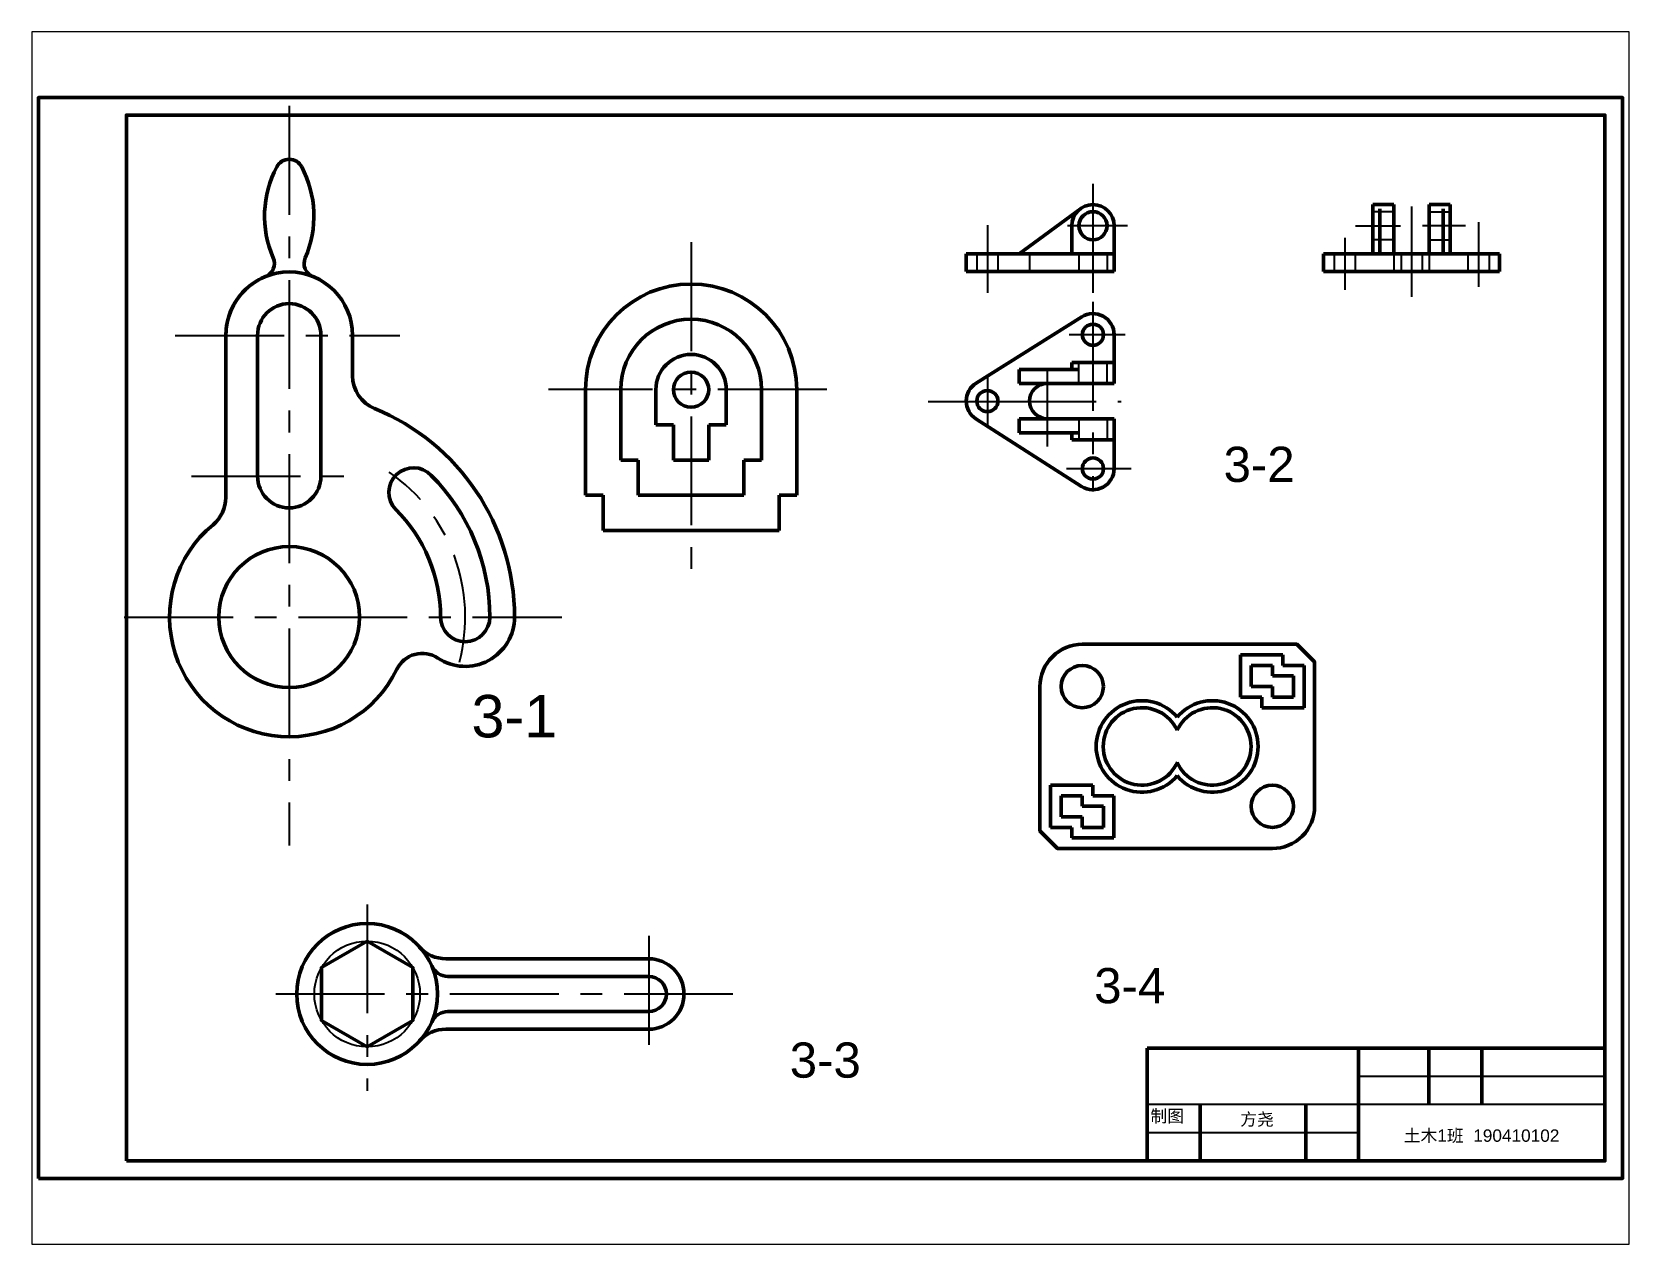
# Paper-space layout '布局1' of a CAD drawing. Header units: millimetres. Extents: x 26 to 231, y 20 to 176.
# The model-space entities are those that its viewports show. They can reach past a viewport. Long polylines and large blocks are cut down to what shows.
import ezdxf

# ---------------------------------------------------------------- set-up
doc = ezdxf.new("R2010")
doc.units = ezdxf.units.MM
doc.linetypes.add('CENTERX2', pattern=[101.6, 63.5, -12.7, 12.7, -12.7])
doc.linetypes.add('DASHEDX2', pattern=[38.1, 25.4, -12.7])
for name, color, linetype, lineweight in [('点画线', 7, 'CENTERX2', 25), ('粗实线', 7, 'Continuous', 50), ('细实线', 7, 'Continuous', 25), ('细虚线', 7, 'DASHEDX2', 25)]:
    doc.layers.add(name, color=color, linetype=linetype, lineweight=lineweight)
doc.styles.get("Standard").update_dxf_attribs({"font": 'arial.ttf'})

msp = doc.modelspace()

# ---------------------------------------------------------------- linework, layer by layer
at = {"layer": '点画线', "ltscale": 0.1}
for p, q in [((96.24, 349.64), (96.24, 139.55)), ((324.56, 327.46), (324.56, 296.57)), ((415.06, 321), (415.06, 295.39)), ((294.56, 315.73), (294.56, 296.57)), ((334.4, 315.57), (317.36, 315.57)), ((399.14, 315.57), (411.94, 315.57)), ((430.34, 315.57), (418.18, 315.57)), ((434.06, 316.59), (434.06, 298.19)), ((210.4, 310.9), (210.4, 214.48)), ((396.06, 312.16), (396.06, 297.39)), ((324.56, 293.97), (324.56, 240.06)), ((63.88, 284.45), (127.68, 284.45)), ((333.71, 284.62), (317.81, 284.62)), ((294.56, 272.86), (294.56, 258.66)), ((311.56, 274.78), (311.56, 252.89)), ((248.95, 269.03), (169.87, 269.03)), ((277.76, 265.62), (294.56, 265.62)), ((294.56, 265.62), (332.58, 265.62)), ((317.02, 246.62), (335.41, 246.62)), ((68.5, 244.45), (116.58, 244.45)), ((49.37, 204.45), (173.64, 204.45)), ((118.38, 122.85), (118.38, 69.89)), ((198.38, 113.91), (198.38, 82.58)), ((92.4, 97.4), (224.27, 97.4))]:
    msp.add_line(p, q, dxfattribs=at)
msp.add_arc((96.24, 204.45), 50, 345.158, 55.3591, dxfattribs=at)
at = {"layer": '粗实线', "ltscale": 0.1}
for p, q in [((303.56, 307.57), (321, 320.4)), ((410.06, 321.57), (404.06, 321.57)), ((404.06, 321.57), (404.06, 307.57)), ((406.06, 307.57), (406.06, 320.41)), ((410.06, 307.57), (410.06, 321.57)), ((410.06, 315.57), (410.06, 319.57)), ((420.06, 307.57), (420.06, 321.57)), ((420.06, 321.57), (426.06, 321.57)), ((420.06, 315.57), (420.06, 319.57)), ((424.06, 307.57), (424.06, 320.41)), ((426.06, 321.57), (426.06, 307.57)), ((318.56, 307.57), (318.56, 315.57)), ((330.56, 302.57), (330.56, 315.57)), ((410.06, 307.57), (410.06, 315.57)), ((420.06, 307.57), (420.06, 315.57)), ((288.56, 302.57), (288.56, 307.57)), ((288.56, 307.57), (330.56, 307.57)), ((330.56, 307.57), (318.56, 307.57)), ((330.56, 307.57), (330.56, 302.57)), ((390.06, 302.57), (390.06, 307.57)), ((390.06, 307.57), (440.06, 307.57)), ((396.06, 307.57), (399.06, 307.57)), ((410.06, 307.57), (406.06, 307.57)), ((415.06, 307.57), (410.06, 307.57)), ((415.06, 307.57), (412.06, 307.57)), ((420.06, 307.57), (424.06, 307.57)), ((434.06, 307.57), (431.06, 307.57)), ((440.06, 307.57), (440.06, 302.57)), ((440.06, 302.57), (440.06, 307.57)), ((294.56, 302.57), (288.56, 302.57)), ((294.56, 302.57), (324.56, 302.57)), ((330.56, 302.57), (294.56, 302.57)), ((324.56, 302.57), (330.56, 302.57)), ((396.06, 302.57), (390.06, 302.57)), ((415.06, 302.57), (396.06, 302.57)), ((415.06, 302.57), (434.06, 302.57)), ((434.06, 302.57), (440.06, 302.57)), ((291.37, 270.86), (321.37, 289.7)), ((78.24, 284.45), (78.24, 238.39)), ((87.24, 284.45), (87.24, 244.45)), ((105.24, 284.45), (105.24, 244.45)), ((114.24, 284.45), (114.24, 272.95)), ((330.56, 270.78), (330.56, 284.62)), ((318.56, 274.78), (318.56, 276.78)), ((318.56, 276.78), (330.56, 276.78)), ((303.56, 270.78), (303.56, 274.78)), ((303.56, 274.78), (311.56, 274.78)), ((311.56, 274.78), (320.56, 274.78)), ((180.4, 269.03), (180.4, 239.03)), ((190.4, 269.03), (190.4, 249.03)), ((200.4, 269.03), (200.4, 259.03)), ((220.4, 259.03), (220.4, 269.03)), ((230.4, 249.03), (230.4, 269.03)), ((240.4, 239.03), (240.4, 269.03)), ((311.56, 270.78), (303.56, 270.78)), ((311.56, 270.78), (330.56, 270.78)), ((200.4, 259.03), (205.4, 259.03)), ((205.4, 259.03), (205.4, 249.03)), ((215.4, 249.03), (215.4, 259.03)), ((215.4, 259.03), (220.4, 259.03)), ((291.33, 260.72), (321.33, 241.56)), ((291.33, 260.72), (321.33, 241.56)), ((311.56, 260.78), (303.56, 260.78)), ((303.56, 260.78), (303.56, 256.78)), ((311.56, 260.78), (330.56, 260.78)), ((330.56, 260.78), (330.56, 246.62)), ((303.56, 256.78), (311.56, 256.78)), ((311.56, 256.78), (320.56, 256.78)), ((320.56, 256.78), (318.56, 256.78)), ((318.56, 256.78), (318.56, 254.78)), ((318.56, 254.78), (330.56, 254.78)), ((190.4, 249.03), (195.4, 249.03)), ((195.4, 249.03), (195.4, 239.03)), ((205.4, 249.03), (215.4, 249.03)), ((225.4, 239.03), (225.4, 249.03)), ((225.4, 249.03), (230.4, 249.03)), ((180.4, 239.03), (185.4, 239.03)), ((185.4, 239.03), (185.4, 229.03)), ((195.4, 239.03), (225.4, 239.03)), ((235.4, 229.03), (235.4, 239.03)), ((235.4, 239.03), (240.4, 239.03)), ((185.4, 229.03), (235.4, 229.03)), ((366.51, 193.71), (378.51, 193.71)), ((366.51, 181.71), (366.51, 193.71)), ((366.51, 193.71), (366.51, 190.71)), ((366.51, 193.71), (378.51, 193.71)), ((366.51, 193.71), (366.51, 190.71)), ((369.51, 190.71), (375.51, 190.71)), ((369.51, 184.71), (369.51, 190.71)), ((375.51, 190.71), (375.51, 187.71)), ((378.51, 193.71), (378.51, 190.71)), ((378.51, 190.71), (378.51, 193.71)), ((378.51, 193.71), (378.51, 190.71)), ((378.51, 193.71), (378.51, 190.71)), ((378.51, 190.71), (384.51, 190.71)), ((378.51, 190.71), (384.51, 190.71)), ((384.51, 190.71), (384.51, 178.71)), ((384.51, 190.71), (384.51, 178.71)), ((375.51, 187.71), (381.51, 187.71)), ((381.51, 187.71), (381.51, 181.71)), ((372.51, 181.71), (366.51, 181.71)), ((375.51, 184.71), (369.51, 184.71)), ((372.51, 178.71), (372.51, 181.71)), ((372.51, 178.71), (372.51, 181.71)), ((375.51, 181.71), (375.51, 184.71)), ((381.51, 181.71), (375.51, 181.71)), ((384.51, 178.71), (372.51, 178.71)), ((384.51, 178.71), (372.51, 178.71)), ((312.51, 156.71), (324.51, 156.71)), ((312.51, 144.71), (312.51, 156.71)), ((312.51, 156.71), (312.51, 153.71)), ((312.51, 156.71), (324.51, 156.71)), ((312.51, 156.71), (312.51, 153.71)), ((324.51, 156.71), (324.51, 153.71)), ((324.51, 153.71), (324.51, 156.71)), ((324.51, 156.71), (324.51, 153.71)), ((324.51, 156.71), (324.51, 153.71)), ((315.51, 153.71), (321.51, 153.71)), ((315.51, 147.71), (315.51, 153.71)), ((321.51, 153.71), (321.51, 150.71)), ((321.51, 150.71), (327.51, 150.71)), ((324.51, 153.71), (330.51, 153.71)), ((324.51, 153.71), (330.51, 153.71)), ((327.51, 150.71), (327.51, 144.71)), ((330.51, 153.71), (330.51, 141.71)), ((330.51, 153.71), (330.51, 141.71)), ((321.51, 147.71), (315.51, 147.71)), ((321.51, 144.71), (321.51, 147.71)), ((318.51, 144.71), (312.51, 144.71)), ((318.51, 141.71), (318.51, 144.71)), ((318.51, 141.71), (318.51, 144.71)), ((330.51, 141.71), (318.51, 141.71)), ((330.51, 141.71), (318.51, 141.71)), ((327.51, 144.71), (321.51, 144.71)), ((198.38, 107.4), (140.74, 107.4)), ((198.38, 102.4), (141.29, 102.4)), ((198.38, 92.4), (141.29, 92.4)), ((198.38, 87.4), (140.74, 87.4))]:
    msp.add_line(p, q, dxfattribs=at)
at = {"layer": '粗实线'}
for p, q in [((470, 82), (340, 82)), ((340, 82), (340, 50)), ((400, 82), (400, 50)), ((420, 66), (420, 82)), ((435, 66), (435, 82)), ((470, 50), (470, 82)), ((355, 65.82), (355, 50)), ((385, 66), (385, 50)), ((470, 50), (340, 50)), ((340, 50), (470, 50))]:
    msp.add_line(p, q, dxfattribs=at)
for points in [[(25, 45), (475, 45), (475, 352), (25, 352)], [(50, 50), (470, 50), (470, 347), (50, 347)]]:
    msp.add_lwpolyline(points, close=True, dxfattribs=at)
at = {"layer": '粗实线', "ltscale": 0.1}
msp.add_lwpolyline([(321.51, 196.71), (382.51, 196.71), (387.51, 191.71), (387.51, 150.71, -0.414214), (375.51, 138.71), (314.51, 138.71), (309.51, 143.71), (309.51, 184.71, -0.414214)], format="xyb", close=True, dxfattribs=at)
msp.add_lwpolyline([(118.38, 112.4), (105.39, 104.9), (105.39, 89.9), (118.38, 82.4), (131.37, 89.9), (131.37, 104.9)], close=True, dxfattribs=at)
for centre, radius in [((324.56, 315.57), 4), ((324.56, 284.62), 3), ((210.4, 269.03), 5), ((294.56, 265.78), 3), ((324.56, 246.62), 3), ((96.24, 204.45), 20), ((321.51, 184.71), 6), ((375.51, 150.71), 6), ((118.38, 97.4), 20)]:
    msp.add_circle(centre, radius, dxfattribs=at)
for centre, radius, start, end in [((119.24, 318.33), 30, 152.2042, 203.3365), ((96.24, 330.45), 4, 27.7958, 152.2042), ((73.24, 318.33), 30, 336.6635, 27.7958), ((324.56, 315.57), 6, 0, 180), ((88.02, 304.86), 4, 291.9361, 23.3365), ((104.46, 304.86), 4, 156.6635, 248.0639), ((96.24, 284.45), 18, 0, 180), ((96.24, 284.45), 18, 111.9361, 180), ((210.4, 269.03), 30, 0, 180), ((96.24, 284.45), 9, 0, 180), ((96.24, 284.45), 9, 0, 180), ((96.24, 284.45), 9, 0, 180), ((324.56, 284.62), 6, 0, 122.1306), ((210.4, 269.03), 20, 0, 180), ((210.4, 269.03), 10, 0, 180), ((124.24, 272.95), 10, 180, 247.7667), ((294.56, 265.78), 6, 122.1306, 237.4367), ((311.56, 265.78), 5, 90, 270), ((96.24, 204.45), 64, 0, 67.7667), ((131.55, 239.85), 7, 43.7147, 223.7147), ((324.56, 246.62), 6, 237.4367, 0), ((96.24, 244.45), 9, 180, 0), ((96.24, 204.45), 57, 0, 44.9081), ((68.24, 238.39), 10, 309.5212, 0), ((96.24, 204.45), 43, 0, 45.2968), ((96.24, 204.45), 34, 129.5212, 334.1581), ((146.24, 204.45), 14, 236.3206, 0), ((146.24, 204.45), 7, 180, 0), ((134.04, 186.14), 8, 56.3206, 154.1581), ((338.47, 167.71), 13, 39.7151, 320.2849), ((338.47, 167.71), 11, 24.62, 336.2257), ((358.47, 167.71), 13, 219.7151, 140.2849), ((358.47, 167.71), 11, 204.62, 155.38), ((140.74, 117.4), 10, 221.8103, 270), ((141.29, 107.4), 5, 203.5782, 270), ((198.38, 97.4), 10, 270, 90), ((198.38, 97.4), 5, 270, 90), ((141.29, 87.4), 5, 90, 156.4218), ((140.74, 77.4), 10, 90, 138.1897)]:
    msp.add_arc(centre, radius, start, end, dxfattribs=at)
at = {"layer": '细实线'}
for p, q in [((470, 74), (400, 74)), ((470, 66), (340, 66)), ((400, 58), (340, 58))]:
    msp.add_line(p, q, dxfattribs=at)
at = {"layer": '细实线', "ltscale": 0.1}
msp.add_circle((118.38, 97.4), 15, dxfattribs=at)
at = {"layer": '细虚线', "ltscale": 0.1}
for p, q in [((410.06, 319.57), (404.06, 319.57)), ((420.06, 319.57), (426.06, 319.57)), ((410.06, 311.57), (404.06, 311.57)), ((420.06, 311.57), (426.06, 311.57)), ((291.56, 307.57), (291.56, 302.57)), ((297.56, 307.57), (297.56, 302.57)), ((306.56, 307.57), (306.56, 302.57)), ((320.56, 307.57), (320.56, 302.57)), ((328.56, 307.57), (328.56, 302.57)), ((393.06, 307.57), (393.06, 302.57)), ((399.06, 307.57), (399.06, 302.57)), ((410.06, 307.57), (410.06, 302.57)), ((412.06, 307.57), (412.06, 302.57)), ((418.06, 307.57), (418.06, 302.57)), ((420.06, 307.57), (420.06, 302.57)), ((431.06, 307.57), (431.06, 302.57)), ((437.06, 307.57), (437.06, 302.57)), ((320.56, 270.78), (320.56, 276.78)), ((328.56, 270.78), (328.56, 276.78)), ((324.56, 270.78), (320.56, 270.78)), ((320.56, 260.46), (320.56, 254.46)), ((328.56, 260.46), (328.56, 254.46))]:
    msp.add_line(p, q, dxfattribs=at)

# ---------------------------------------------------------------- texts
at = {"layer": '点画线', "ltscale": 0.1}
msp.add_text('3-4', height=10, dxfattribs=at).set_placement((324.91, 94.77))
at = {"layer": '粗实线', "ltscale": 0.1}
for s, height, p in [('3-2', 10, (361.66, 242.82)), ('3-1', 12.054, (148.02, 170.27)), ('3-3', 10, (238.42, 73.63))]:
    msp.add_text(s, height=height, dxfattribs=at).set_placement(p)
at = {"layer": '细虚线', "ltscale": 0.1}
for s, p in [('制图', (340.89, 60.99)), ('方尧', (366.38, 60.06)), ('土木1班  190410102', (412.82, 55.43))]:
    msp.add_text(s, height=3.5, dxfattribs=at).set_placement(p)

psp = doc.layouts.new('布局1')

# ---------------------------------------------------------------- viewports
at = {"layer": '点画线'}
psp.add_viewport(center=(128.5, 97.5), size=(205.6, 156), view_center_point=(250, 198.5), view_height=344.2337, dxfattribs=at)

doc.saveas('drawing.dxf')
